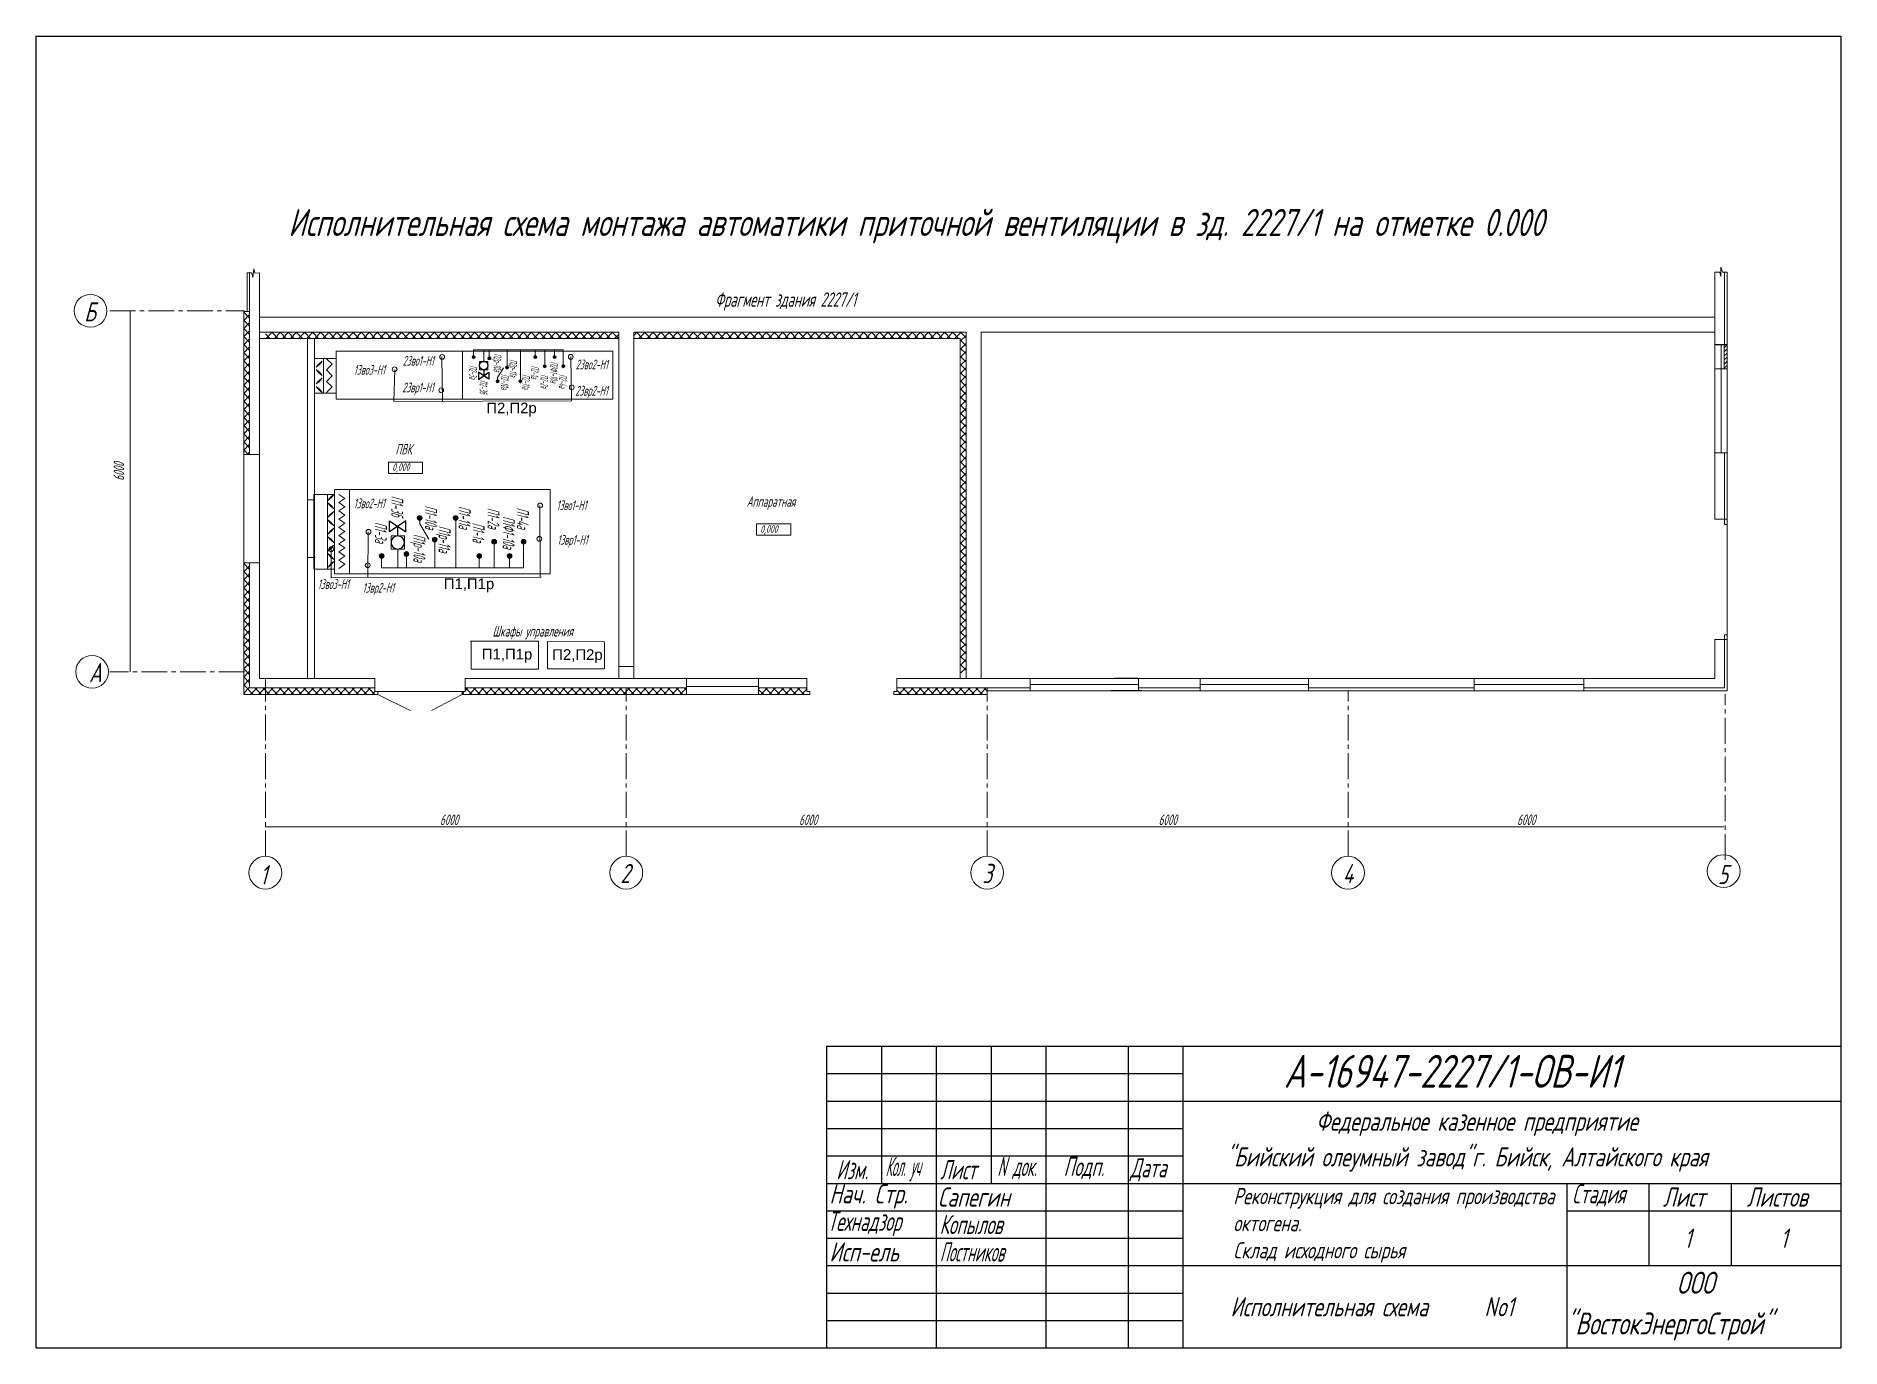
# Model space of a CAD drawing. Header units: millimetres. Extents: x 11886 to 13219, y -11015 to -10046.
import ezdxf
from ezdxf.enums import TextEntityAlignment as Align

# ---------------------------------------------------------------- set-up
doc = ezdxf.new("R2010")
doc.units = ezdxf.units.MM
doc.linetypes.add('ACAD_ISO02W100', pattern=[15, 12, -3])
doc.linetypes.add('осевая2', pattern=[28.575, 19.05, -3.175, 3.175, -3.175])
for name, color, linetype, lineweight in [('Арматура', 1, 'Continuous', 25), ('ИИ_ОФОРМЛЕНИЕ_025', 7, 'Continuous', 25), ('Первичник', 210, 'Continuous', 25), ('Размерная', 4, 'Continuous', 25), ('Рамка толстая', 7, 'Continuous', 60), ('Текст', 2, 'Continuous', 25), ('Текст_КИП', 2, 'Continuous', 25), ('Тонкая', 5, 'Continuous', 20), ('ТОНКИЕ', 150, 'Continuous', 13), ('Щиты пульты (Вновь)', 5, 'Continuous', 50), ('Эл.кабель', 2, 'Continuous', 50)]:
    doc.layers.add(name, color=color, linetype=linetype, lineweight=lineweight)
doc.layers.add('разм', color=4, linetype='Continuous')
doc.layers.add('Размеры', color=5, linetype='Continuous')
doc.styles.add('Simplex', font='simplex.shx', dxfattribs={"width": 0.7, "oblique": 15})
doc.styles.get("Standard").update_dxf_attribs({"font": 'arial.ttf'})
pattern_1 = [(45, (12841.6196, -8268.923), (-2.99238, 2.99238), []), (135, (12841.6196, -8268.923), (-2.99238, -2.99238), [])]

# ---------------------------------------------------------------- blocks, each defined once
blk = doc.blocks.new('A$C1EE30751')
at = {"layer": 'Арматура', "linetype": 'ByBlock'}
for p, q in [((4.84, -1.65), (0, 1.68)), ((0, 1.68), (0, -1.68)), ((0, -1.68), (4.84, 1.66)), ((2.43, 2.83), (2.43, 0)), ((4.84, 1.66), (4.84, -1.65))]:
    blk.add_line(p, q, dxfattribs=at)
blk.add_circle((2.43, 4.83), 2, dxfattribs=at)

msp = doc.modelspace()

# ---------------------------------------------------------------- hatches: boundary and pattern name
at = {"layer": 'Первичник', "lineweight": 20}
h = msp.add_hatch(color=256, dxfattribs=at)
edge = h.paths.add_edge_path()
edge.add_arc((12209.4, -10283), 1.11, 0, 360)
h = msp.add_hatch(color=256, dxfattribs=at)
edge = h.paths.add_edge_path()
edge.add_arc((12221, -10283.9), 1.11, 0, 360)
h = msp.add_hatch(color=256, dxfattribs=at)
edge = h.paths.add_edge_path()
edge.add_arc((12234.2, -10290.7), 1.11, 0, 360)
h = msp.add_hatch(color=256, dxfattribs=at)
edge = h.paths.add_edge_path()
edge.add_arc((12255, -10283), 1.11, 0, 360)
h = msp.add_hatch(color=256, dxfattribs=at)
edge = h.paths.add_edge_path()
edge.add_arc((12262, -10289.7), 1.11, 0, 360)
h = msp.add_hatch(color=256, dxfattribs=at)
edge = h.paths.add_edge_path()
edge.add_arc((12269.2, -10283), 1.11, 0, 360)
h = msp.add_hatch(color=256, dxfattribs=at)
edge = h.paths.add_edge_path()
edge.add_arc((12275.7, -10289.7), 1.11, 0, 360)
h = msp.add_hatch(color=256, dxfattribs=at)
edge = h.paths.add_edge_path()
edge.add_arc((12227.1, -10300.8), 1.11, 0, 360)
h = msp.add_hatch(color=256, dxfattribs=at)
edge = h.paths.add_edge_path()
edge.add_arc((12244, -10300.8), 1.11, 0, 360)
h = msp.add_hatch(color=256, dxfattribs=at)
edge = h.paths.add_edge_path()
edge.add_arc((12169.6, -10401.7), 1.76, 0, 360)
h = msp.add_hatch(color=256, dxfattribs=at)
edge = h.paths.add_edge_path()
edge.add_arc((12196.2, -10401.7), 1.76, 0, 360)
h = msp.add_hatch(color=256, dxfattribs=at)
edge = h.paths.add_edge_path()
edge.add_arc((12180.7, -10417.7), 1.76, 0, 360)
h = msp.add_hatch(color=256, dxfattribs=at)
edge = h.paths.add_edge_path()
edge.add_arc((12224.6, -10419.3), 1.76, 0, 360)
h = msp.add_hatch(color=256, dxfattribs=at)
edge = h.paths.add_edge_path()
edge.add_arc((12246.3, -10419.3), 1.76, 0, 360)
h = msp.add_hatch(color=256, dxfattribs=at)
edge = h.paths.add_edge_path()
edge.add_arc((12141.5, -10429.8), 1.76, 0, 360)
h = msp.add_hatch(color=256, dxfattribs=at)
edge = h.paths.add_edge_path()
edge.add_arc((12159.8, -10428.4), 1.76, 0, 360)
h = msp.add_hatch(color=256, dxfattribs=at)
edge = h.paths.add_edge_path()
edge.add_arc((12213.6, -10429.8), 1.76, 0, 360)
h = msp.add_hatch(color=256, dxfattribs=at)
edge = h.paths.add_edge_path()
edge.add_arc((12236, -10429.8), 1.76, 0, 360)
at = {"layer": 'ТОНКИЕ', "lineweight": 20, "ltscale": 10, "true_color": 0xc7c8ca}
h = msp.add_hatch(dxfattribs=at)
h.set_pattern_fill('ANSI37', color=9, scale=1.332871)
h.set_pattern_definition(pattern_1)
h.paths.add_polyline_path([(12588.7, -10527.3), (12522.1, -10527.3), (12522.1, -10530), (12519.9, -10530), (12519.9, -10532.2), (12522.1, -10532.2), (12588.7, -10532.2)])
h.paths.add_polyline_path([(12044, -10249.6), (12039.6, -10249.6), (12039.6, -10262), (12044, -10260.4)])
h.paths.add_polyline_path([(12044, -10434.8), (12039.6, -10434.8), (12039.6, -10516.1), (12044, -10516.1)])
h.paths.add_polyline_path([(12039.6, -10354.9), (12044, -10354.9), (12044, -10260.4), (12039.6, -10262)])
h = msp.add_hatch(dxfattribs=at)
h.set_pattern_fill('ANSI37', color=9, scale=1.332871)
h.set_pattern_definition(pattern_1)
h.paths.add_polyline_path([(12316.6, -10264.7), (12055.6, -10264.7), (12055.6, -10269.2), (12316.6, -10269.2)])
h.paths.add_polyline_path([(12573.2, -10264.7), (12327.7, -10264.7), (12327.7, -10269.2), (12568.8, -10269.2), (12568.8, -10516.1), (12573.2, -10516.1)])
h = msp.add_hatch(dxfattribs=at)
h.set_pattern_fill('ANSI37', color=9, scale=1.332871)
h.set_pattern_definition(pattern_1)
h.paths.add_polyline_path([(12457.7, -10530), (12455.5, -10530), (12455.5, -10527.3), (12419.9, -10527.3), (12419.9, -10532.2), (12455.5, -10532.2), (12457.7, -10532.2)])
h.paths.add_polyline_path([(12366.6, -10527.3), (12322.2, -10527.3), (12322.2, -10532.2), (12366.6, -10532.2)])
h.paths.add_polyline_path([(12322.2, -10527.3), (12203.1, -10527.3), (12203.1, -10530), (12200.9, -10530), (12200.9, -10532.2), (12203.1, -10532.2), (12322.2, -10532.2)])
h.paths.add_polyline_path([(12138.7, -10530), (12136.5, -10530), (12136.5, -10527.3), (12055.6, -10527.3), (12055.6, -10532.2), (12138.7, -10532.2)])
h.paths.add_polyline_path([(12055.6, -10527.3), (12044, -10527.3), (12044, -10516.1), (12039.6, -10516.1), (12039.6, -10532.2), (12055.6, -10532.2)])

# ---------------------------------------------------------------- linework, layer by layer
at = {"color": 18, "lineweight": -2, "true_color": 0x000000}
for p, q in [((12470.1, -10791.8), (13219.4, -10791.8)), ((12470.1, -10791.8), (12470.1, -11014.6)), ((12510.6, -10791.8), (12510.6, -10893.1)), ((12551.1, -10791.8), (12551.1, -11014.6)), ((12591.6, -10791.8), (12591.6, -10893.1)), ((12632.1, -10791.8), (12632.1, -11014.6)), ((12692.9, -10791.8), (12692.9, -11014.6)), ((12733.4, -10791.8), (12733.4, -11014.6)), ((12470.1, -10812.1), (12733.4, -10812.1)), ((12470.1, -10832.3), (12733.4, -10832.3)), ((12733.4, -10832.3), (13219.4, -10832.3)), ((13219.4, -10829), (13219.4, -11014.6)), ((12470.1, -10852.6), (12733.4, -10852.6)), ((12470.1, -10872.8), (12733.4, -10872.8)), ((12470.1, -10893.1), (13219.4, -10893.1)), ((13016.9, -10893.1), (13016.9, -11014.6)), ((13077.6, -10893.1), (13077.6, -10953.8)), ((13138.4, -10893.1), (13138.4, -10953.8)), ((12470.1, -10913.3), (12733.4, -10913.3)), ((13016.9, -10913.3), (13219.4, -10913.3)), ((12470.1, -10933.6), (12733.4, -10933.6)), ((12470.1, -10953.8), (12733.4, -10953.8)), ((12733.4, -10953.8), (13219.4, -10953.8)), ((12470.1, -10974.1), (12733.4, -10974.1)), ((12470.1, -10994.3), (12733.4, -10994.3)), ((12595, -11014.6), (13219.4, -11014.6))]:
    msp.add_line(p, q, dxfattribs=at)
at = {"lineweight": 20}
for points in [[(12213.8, -10286.2), (12213.8, -10292.4), (12220, -10292.4), (12220, -10286.2)], [(12148.5, -10424.8), (12148.5, -10415), (12158.3, -10415), (12158.3, -10424.8)]]:
    msp.add_lwpolyline(points, close=True, dxfattribs=at)
at = {"layer": 'Первичник', "lineweight": 20}
for centre, radius in [((12151.1, -10292), 1.76), ((12186.2, -10282.9), 1.76), ((12209.4, -10283), 1.11), ((12221, -10283.9), 1.11), ((12234.2, -10290.7), 1.11), ((12255, -10283), 1.11), ((12262, -10289.7), 1.11), ((12269.2, -10283), 1.11), ((12275.7, -10289.7), 1.11), ((12281.2, -10282.8), 1.76), ((12227.1, -10300.8), 1.11), ((12244, -10300.8), 1.11), ((12281.9, -10305.3), 1.76), ((12185.5, -10307.5), 1.76), ((12258.6, -10392.5), 1.76), ((12131.8, -10412), 1.76), ((12169.6, -10401.7), 1.76), ((12196.2, -10401.7), 1.76), ((12104.3, -10424.8), 1.76), ((12180.7, -10417.7), 1.76), ((12224.6, -10419.3), 1.76), ((12246.3, -10419.3), 1.76), ((12258, -10417.2), 1.76), ((12131.2, -10436.7), 1.76), ((12141.5, -10429.8), 1.76), ((12159.8, -10428.4), 1.76), ((12213.6, -10429.8), 1.76), ((12236, -10429.8), 1.76)]:
    msp.add_circle(centre, radius, dxfattribs=at)
at = {"layer": 'разм', "lineweight": 20}
for p, q in [((11955.8, -10515.4), (11955.8, -10248.8)), ((12055.6, -10629.9), (13132.8, -10629.9))]:
    msp.add_line(p, q, dxfattribs=at)
at = {"layer": 'разм', "color": 9, "linetype": 'осевая2', "lineweight": 20, "true_color": 0xc7c8ca}
for p, q in [((12055.6, -10651.7), (12055.6, -10521.1)), ((12322.2, -10651.7), (12322.2, -10527.3)), ((12855.3, -10651.7), (12855.3, -10529.3)), ((12588.8, -10651.7), (12588.7, -10532.2)), ((13134, -10654.2), (13134, -10531.8))]:
    msp.add_line(p, q, dxfattribs=at)
at = {"layer": 'разм', "lineweight": 20}
for centre in [(11926.4, -10248.8), (11927.6, -10515.4), (12055.6, -10663.7), (12322.2, -10663.7), (12588.8, -10663.7), (12855.3, -10663.7), (13132.8, -10662.5)]:
    msp.add_circle(centre, 12.1, dxfattribs=at)
at = {"layer": 'Размерная', "color": 9, "linetype": 'осевая2', "lineweight": 20, "true_color": 0xc7c8ca}
for p, q in [((11940.7, -10248.8), (12040.3, -10248.8)), ((12040.3, -10515.4), (11940.7, -10515.4))]:
    msp.add_line(p, q, dxfattribs=at)
at = {"layer": 'Размеры', "color": 9, "linetype": 'ByBlock', "lineweight": 20, "ltscale": 0.7, "true_color": 0xc7c8ca}
for p, q in [((12086.7, -10269.2), (12086.7, -10520.2)), ((12092, -10269.2), (12092, -10520.2))]:
    msp.add_line(p, q, dxfattribs=at)
at = {"layer": 'Размеры', "color": 0, "linetype": 'ByBlock', "lineweight": 20, "ltscale": 0.7}
for p, q in [((12086.7, -10388.4), (12092, -10388.4)), ((12087.1, -10430.9), (12092.4, -10430.9))]:
    msp.add_line(p, q, dxfattribs=at)
at = {"layer": 'Рамка толстая', "color": 18, "lineweight": -2, "true_color": 0x000000}
for p, q in [((11886.3, -11014.6), (11886.3, -10046)), ((11886.3, -10046), (13219.4, -10046)), ((13219.4, -10046), (13219.4, -11014.6)), ((11886.3, -11014.6), (13219.4, -11014.6))]:
    msp.add_line(p, q, dxfattribs=at)
at = {"layer": 'Тонкая', "color": 9, "lineweight": 20, "ltscale": 100, "true_color": 0xc7c8ca}
for p, q in [((12042.1, -10220.8), (12042.1, -10249.4)), ((12044, -10220.8), (12044, -10354.9)), ((12051.2, -10520.2), (12051.2, -10220.8)), ((13126.3, -10220.2), (13126.3, -10273.8)), ((13133.4, -10273.8), (13133.4, -10220.2)), ((13135.4, -10273.8), (13135.4, -10220.2)), ((12100, -10253.6), (12051.2, -10253.6)), ((12051.2, -10264.7), (12316.6, -10264.7)), ((12544.3, -10253.6), (12100, -10253.6)), ((12327.7, -10264.7), (12573.2, -10264.7)), ((13126.3, -10253.6), (12544.3, -10253.6)), ((12573.2, -10520.2), (12573.2, -10264.7)), ((12584.3, -10520.2), (12584.3, -10264.7)), ((12584.3, -10264.7), (13126.3, -10264.7)), ((12051.2, -10354.9), (12039.6, -10354.9)), ((13126.3, -10353.8), (13126.3, -10402.6)), ((13126.3, -10353.8), (13135.4, -10353.8)), ((13133.4, -10406.5), (13133.4, -10353.8)), ((13135.4, -10402.6), (13135.4, -10353.8)), ((13135.4, -10406.5), (13133.4, -10406.5)), ((13135.4, -10402.6), (13135.4, -10406.5)), ((12051.2, -10434.8), (12039.6, -10434.8)), ((12044, -10434.8), (12044, -10527.3)), ((13126.3, -10491.4), (13126.3, -10520.2)), ((13133.4, -10527.3), (13133.4, -10488)), ((13135.4, -10488), (13133.4, -10488)), ((13135.4, -10491.9), (13135.4, -10488)), ((13135.4, -10529.3), (13135.4, -10491.4)), ((12044, -10527.3), (12136.5, -10527.3)), ((12136.5, -10520.2), (12051.2, -10520.2)), ((12136.5, -10530), (12136.5, -10520.2)), ((12366.6, -10520.2), (12203.1, -10520.2)), ((12203.1, -10530), (12203.1, -10520.2)), ((12203.1, -10527.3), (12366.6, -10527.3)), ((12455.5, -10520.2), (12419.9, -10520.2)), ((12419.9, -10527.3), (12455.5, -10527.3)), ((12620.6, -10520.2), (12522.1, -10520.2)), ((12522.1, -10527.3), (12620.6, -10527.3)), ((12588.7, -10529.3), (12620.6, -10529.3)), ((12620.6, -10520.2), (12620.6, -10529.3)), ((12700.6, -10520.2), (12746.2, -10520.2)), ((12700.6, -10520.2), (12700.6, -10529.3)), ((12700.6, -10527.3), (12746.2, -10527.3)), ((12700.6, -10529.3), (12746.2, -10529.3)), ((12746.2, -10520.2), (12746.2, -10529.3)), ((12948.6, -10520.2), (12762, -10520.2)), ((12762, -10529.3), (12948.6, -10529.3)), ((12826.2, -10529.3), (12826.2, -10520.2)), ((12826.2, -10527.3), (12948.6, -10527.3)), ((12948.6, -10520.2), (12948.6, -10529.3)), ((13126.3, -10520.2), (13029.4, -10520.2)), ((13029.4, -10529.3), (13029.4, -10520.2)), ((13029.4, -10527.3), (13133.4, -10527.3)), ((13029.4, -10529.3), (13135.4, -10529.3))]:
    msp.add_line(p, q, dxfattribs=at)
at = {"layer": 'Тонкая', "color": 9, "lineweight": 20, "ltscale": 10, "true_color": 0xc7c8ca}
for p, q in [((12039.6, -10375.9), (12039.6, -10249.4)), ((12039.6, -10249.4), (12044, -10249.4)), ((12316.6, -10511.4), (12316.6, -10264.7)), ((12327.7, -10511.4), (12327.7, -10264.7)), ((12051.2, -10269.2), (12316.6, -10269.2)), ((12327.7, -10269.2), (12568.8, -10269.2)), ((12568.8, -10341.9), (12568.8, -10269.2)), ((12568.8, -10269.2), (12568.8, -10520.2)), ((12039.6, -10532.2), (12039.6, -10375.9)), ((13126.3, -10402.6), (13133.4, -10402.6)), ((13126.3, -10491.4), (13133.4, -10491.4)), ((12322.2, -10511.4), (12316.6, -10511.4)), ((12327.7, -10511.4), (12322.2, -10511.4)), ((12136.5, -10530), (12138.7, -10530)), ((12138.7, -10530), (12138.7, -10532.2)), ((12203.1, -10530), (12200.9, -10530)), ((12200.9, -10530), (12200.9, -10532.2)), ((12366.6, -10520.2), (12366.6, -10532.2)), ((12419.9, -10520.2), (12419.9, -10532.2)), ((12455.5, -10520.2), (12455.5, -10530)), ((12455.5, -10530), (12457.7, -10530)), ((12457.7, -10530), (12457.7, -10532.2)), ((12522.1, -10530), (12519.9, -10530)), ((12519.9, -10530), (12519.9, -10532.2)), ((12522.1, -10520.2), (12522.1, -10530)), ((12588.7, -10527.3), (12588.7, -10532.2)), ((12138.7, -10532.2), (12039.6, -10532.2)), ((12138.7, -10532.2), (12136.5, -10532.2)), ((12366.6, -10532.2), (12200.9, -10532.2)), ((12200.9, -10532.2), (12203.1, -10532.2)), ((12455.5, -10532.2), (12419.9, -10532.2)), ((12457.7, -10532.2), (12455.5, -10532.2)), ((12519.9, -10532.2), (12522.1, -10532.2)), ((12588.7, -10532.2), (12522.1, -10532.2)), ((12588.7, -10532.2), (12535.4, -10532.2))]:
    msp.add_line(p, q, dxfattribs=at)
at = {"layer": 'ТОНКИЕ', "color": 9, "linetype": 'ACAD_ISO02W100', "lineweight": 20, "ltscale": 20, "true_color": 0xc7c8ca}
for p, q in [((13135.4, -10273.7), (13126.3, -10273.7)), ((13135.4, -10273.8), (13126.3, -10273.8)), ((13135.4, -10273.9), (13126.3, -10273.9)), ((13126.3, -10291.6), (13126.3, -10273.9)), ((13126.3, -10273.9), (13126.3, -10291.6)), ((13126.3, -10273.9), (13135.4, -10273.9)), ((13135.4, -10274), (13126.3, -10274)), ((13126.4, -10273.8), (13135.4, -10273.8)), ((13133.1, -10291.6), (13133.1, -10273.9)), ((13133.1, -10276.1), (13135.4, -10274)), ((13133.1, -10279.1), (13135.4, -10277)), ((13135.4, -10294.4), (13135.4, -10271.5)), ((13126.3, -10291.6), (13135.4, -10291.6)), ((13133.1, -10282.1), (13135.4, -10280)), ((13133.1, -10285.1), (13135.4, -10283)), ((13133.1, -10288.2), (13135.4, -10286.1)), ((13133.1, -10291.2), (13135.4, -10289.1)), ((12703, -10529.2), (12680.1, -10529.2)), ((12700.3, -10520.1), (12682.5, -10520.1))]:
    msp.add_line(p, q, dxfattribs=at)
at = {"layer": 'ТОНКИЕ', "color": 9, "lineweight": 20, "ltscale": 10, "true_color": 0xc7c8ca}
for p, q in [((13126.3, -10353.8), (13126.3, -10273.8)), ((13135.4, -10353.8), (13135.4, -10273.8)), ((12138.7, -10530), (12200.9, -10530)), ((12366.6, -10520.2), (12419.9, -10520.2)), ((12366.6, -10526.2), (12419.9, -10526.2)), ((12541.3, -10532.2), (12546.2, -10527.3)), ((12549.4, -10532.2), (12544.5, -10527.3)), ((12547.3, -10532.2), (12552.2, -10527.3)), ((12555.4, -10532.2), (12550.5, -10527.3)), ((12553.3, -10532.2), (12558.2, -10527.3)), ((12561.4, -10532.2), (12556.5, -10527.3)), ((12559.3, -10532.2), (12564.2, -10527.3)), ((12567.4, -10532.2), (12562.5, -10527.3)), ((12620.6, -10520.2), (12700.6, -10520.2)), ((12620.6, -10529.3), (12700.6, -10529.3)), ((12746.2, -10520.2), (12826.2, -10520.2)), ((12746.2, -10529.3), (12826.2, -10529.3)), ((12948.6, -10520.2), (13029.4, -10520.2)), ((12948.6, -10529.3), (13029.4, -10529.3)), ((12138.7, -10532.2), (12162.6, -10544)), ((12200.9, -10532.2), (12178.4, -10544)), ((12366.6, -10532.2), (12419.9, -10532.2))]:
    msp.add_line(p, q, dxfattribs=at)
at = {"layer": 'ТОНКИЕ', "color": 9, "lineweight": 20, "ltscale": 100, "true_color": 0xc7c8ca}
for p, q in [((13130.9, -10273.8), (13130.9, -10353.8)), ((13126.3, -10388.4), (13126.3, -10390.7)), ((13135.4, -10402.6), (13126.3, -10402.6)), ((13135.4, -10491.4), (13126.3, -10491.4)), ((12620.6, -10524.7), (12700.6, -10524.7)), ((12746.2, -10524.7), (12826.2, -10524.7)), ((12948.6, -10524.7), (13029.4, -10524.7))]:
    msp.add_line(p, q, dxfattribs=at)
at = {"layer": 'ТОНКИЕ', "color": 251, "linetype": 'ACAD_ISO02W100', "lineweight": 20, "ltscale": 20, "true_color": 0x636466}
for p, q in [((12092.4, -10284.1), (12098.6, -10284.1)), ((12098.6, -10309.6), (12098.6, -10284.1)), ((12098.6, -10284.1), (12107.9, -10284.1)), ((12104.9, -10288.3), (12100.5, -10283.9)), ((12104.9, -10288.3), (12100.5, -10283.9)), ((12100.8, -10292.5), (12104.9, -10288.3)), ((12100.8, -10292.5), (12104.9, -10288.3)), ((12107.8, -10278.5), (12107.8, -10314.1)), ((12195.4, -10278.5), (12107.8, -10278.5)), ((12107.9, -10278.6), (12107.9, -10314.1)), ((12312.2, -10278.5), (12195.4, -10278.5)), ((12201.3, -10314.1), (12201.3, -10278.5)), ((12312.2, -10314.1), (12312.2, -10278.5)), ((12100.8, -10292.5), (12104.9, -10296.7)), ((12104.9, -10296.7), (12100.8, -10292.5)), ((12100.8, -10292.5), (12104.9, -10296.7)), ((12104.9, -10296.7), (12100.8, -10292.5)), ((12100.8, -10300.9), (12104.9, -10296.7)), ((12100.8, -10300.9), (12104.9, -10296.7)), ((12100.8, -10300.9), (12104.9, -10305)), ((12104.9, -10305), (12100.8, -10300.9)), ((12100.8, -10300.9), (12104.9, -10305)), ((12104.9, -10305), (12100.8, -10300.9)), ((12100.8, -10309.2), (12104.9, -10305)), ((12098.6, -10309.6), (12107.9, -10309.6)), ((12107.8, -10314.1), (12312.2, -10314.1)), ((12106.6, -10384.4), (12101.4, -10384.4)), ((12101.4, -10439.6), (12101.4, -10384.4)), ((12103.7, -10386.4), (12106.1, -10384.5)), ((12106.1, -10384.5), (12104.2, -10386.9)), ((12106.6, -10443.1), (12106.6, -10380.8)), ((12266, -10380.8), (12106.6, -10380.8)), ((12114.2, -10387.4), (12109.8, -10384.4)), ((12117.7, -10380.8), (12117.7, -10443.1)), ((12266, -10443.1), (12266, -10380.8)), ((12101.7, -10388.9), (12103.7, -10386.4)), ((12104.2, -10386.9), (12101.7, -10388.9)), ((12103.7, -10393.1), (12101.7, -10390.7)), ((12101.7, -10390.7), (12104.2, -10392.6)), ((12106.1, -10395.1), (12103.7, -10393.1)), ((12103.7, -10398.9), (12106.1, -10396.9)), ((12104.2, -10392.6), (12106.1, -10395.1)), ((12106.1, -10396.9), (12104.2, -10399.3)), ((12109.8, -10390.4), (12114.2, -10387.4)), ((12114.2, -10393.5), (12109.8, -10390.4)), ((12109.8, -10396.5), (12114.2, -10393.5)), ((12114.2, -10399.6), (12109.8, -10396.5)), ((12101.7, -10401.3), (12103.7, -10398.9)), ((12104.2, -10399.3), (12101.7, -10401.3)), ((12103.7, -10405.6), (12101.7, -10403.1)), ((12101.7, -10403.1), (12104.2, -10405.1)), ((12101.7, -10413.7), (12103.7, -10411.3)), ((12106.1, -10407.5), (12103.7, -10405.6)), ((12103.7, -10411.3), (12106.1, -10409.3)), ((12104.2, -10405.1), (12106.1, -10407.5)), ((12106.1, -10409.3), (12104.2, -10411.8)), ((12109.8, -10402.6), (12114.2, -10399.6)), ((12114.2, -10405.6), (12109.8, -10402.6)), ((12109.8, -10408.7), (12114.2, -10405.6)), ((12114.2, -10411.7), (12109.8, -10408.7)), ((12109.8, -10414.7), (12114.2, -10411.7)), ((12104.2, -10411.8), (12101.7, -10413.7)), ((12103.7, -10418), (12101.7, -10415.6)), ((12101.7, -10415.6), (12104.2, -10417.5)), ((12101.7, -10426.2), (12103.7, -10423.7)), ((12104.2, -10424.2), (12101.7, -10426.2)), ((12106.1, -10420), (12103.7, -10418)), ((12103.7, -10423.7), (12106.1, -10421.8)), ((12104.2, -10417.5), (12106.1, -10420)), ((12106.1, -10421.8), (12104.2, -10424.2)), ((12114.2, -10417.8), (12109.8, -10414.7)), ((12109.8, -10420.8), (12114.2, -10417.8)), ((12114.2, -10423.8), (12109.8, -10420.8)), ((12109.8, -10426.9), (12114.2, -10423.8)), ((12103.7, -10430.4), (12101.7, -10428)), ((12101.7, -10428), (12104.2, -10430)), ((12101.9, -10438.2), (12103.9, -10435.7)), ((12104.3, -10436.2), (12101.9, -10438.2)), ((12106.1, -10432.4), (12103.7, -10430.4)), ((12103.9, -10435.7), (12106.3, -10433.8)), ((12104.2, -10430), (12106.1, -10432.4)), ((12106.3, -10433.8), (12104.3, -10436.2)), ((12114.2, -10429.9), (12109.8, -10426.9)), ((12109.8, -10432.9), (12114.2, -10429.9)), ((12114.2, -10436), (12109.8, -10432.9)), ((12109.8, -10439), (12114.2, -10436)), ((12095.3, -10439.6), (12101.5, -10439.6)), ((12101.4, -10439.7), (12106.7, -10439.7)), ((12266, -10443.1), (12106.6, -10443.1))]:
    msp.add_line(p, q, dxfattribs=at)
at = {"layer": 'ТОНКИЕ', "color": 252, "linetype": 'ACAD_ISO02W100', "lineweight": 20, "ltscale": 20, "true_color": 0x939598}
for p, q in [((12093.1, -10290.4), (12095, -10288)), ((12095.5, -10288.4), (12093.1, -10290.4)), ((12095, -10288), (12097.5, -10286)), ((12097.5, -10286), (12095.5, -10288.4)), ((12095, -10294.7), (12093.1, -10292.2)), ((12093.1, -10292.2), (12095.5, -10294.2)), ((12093.1, -10302.8), (12095, -10300.4)), ((12095.5, -10300.9), (12093.1, -10302.8)), ((12095, -10307.1), (12093.1, -10304.7)), ((12093.1, -10304.7), (12095.5, -10306.6)), ((12097.5, -10296.6), (12095, -10294.7)), ((12095, -10300.4), (12097.5, -10298.4)), ((12095.5, -10294.2), (12097.5, -10296.6)), ((12097.5, -10298.4), (12095.5, -10300.9)), ((12092.4, -10309.6), (12098.6, -10309.6)), ((12097.5, -10309.1), (12095, -10307.1)), ((12095.5, -10306.6), (12097.5, -10309.1)), ((12095.4, -10384.4), (12091.3, -10384.4)), ((12091.3, -10439.6), (12091.3, -10384.4)), ((12101.4, -10384.4), (12095.2, -10384.4)), ((12091.3, -10439.6), (12095.5, -10439.6))]:
    msp.add_line(p, q, dxfattribs=at)
at = {"layer": 'ТОНКИЕ', "color": 7, "lineweight": 20, "ltscale": 10, "true_color": 0xffffff}
msp.add_lwpolyline([(12146.5, -10368.9), (12171.7, -10368.9), (12171.7, -10360.5), (12146.5, -10360.5)], close=True, dxfattribs=at)
at = {"layer": 'ТОНКИЕ', "color": 9, "lineweight": 20, "ltscale": 10, "true_color": 0xc7c8ca}
msp.add_lwpolyline([(12418.5, -10414.5), (12443.7, -10414.5), (12443.7, -10406.1), (12418.5, -10406.1)], close=True, dxfattribs=at)
at = {"layer": 'Щиты пульты (Вновь)', "color": 7, "lineweight": 20, "true_color": 0xffffff}
for p, q in [((12042.1, -10220.8), (12044, -10220.8)), ((12044, -10220.8), (12045.6, -10220.8)), ((12045.6, -10220.8), (12046.4, -10224.1)), ((12046.4, -10224.1), (12047.1, -10217.7)), ((12047.1, -10217.7), (12047.8, -10220.9)), ((12047.8, -10220.9), (12051.2, -10220.8)), ((13129.9, -10220.3), (13126.3, -10220.2)), ((13130.8, -10223.4), (13129.9, -10220.3)), ((13132, -10220.2), (13130.8, -10216.5)), ((13130.8, -10216.5), (13130.8, -10223.4)), ((13133.4, -10220.2), (13132, -10220.2)), ((13135.4, -10220.2), (13133.4, -10220.2)), ((13135.4, -10488), (13135.4, -10406.5)), ((12316.8, -10520.2), (12316.6, -10511.4)), ((12322.2, -10511.4), (12327.7, -10511.4)), ((12327.7, -10511.4), (12327.7, -10520.2)), ((12327.7, -10520.2), (12316.8, -10520.2))]:
    msp.add_line(p, q, dxfattribs=at)
at = {"layer": 'Щиты пульты (Вновь)', "color": 152, "lineweight": 20, "true_color": 0x2776bb}
for p, q in [((12207.1, -10492.7), (12257.3, -10492.7)), ((12207.7, -10513.4), (12207.7, -10492.7)), ((12257.3, -10492.7), (12257.3, -10513.4)), ((12263.9, -10493), (12263.9, -10513.1)), ((12305.6, -10493.3), (12263.9, -10493)), ((12306.2, -10513.1), (12306.2, -10493.3)), ((12257.3, -10513.4), (12207.7, -10513.4)), ((12263.9, -10513.1), (12305.6, -10513.1))]:
    msp.add_line(p, q, dxfattribs=at)
at = {"layer": 'Эл.кабель', "lineweight": 20}
for p, q in [((12209.4, -10277.5), (12209.4, -10283)), ((12275.7, -10277.5), (12209.4, -10277.5)), ((12216.9, -10286.2), (12216.9, -10277.5)), ((12221, -10277.5), (12221, -10283.9)), ((12234.2, -10277.5), (12234.2, -10290.7)), ((12244, -10277.5), (12244, -10300.8)), ((12255, -10277.5), (12255, -10283)), ((12262, -10277.5), (12262, -10289.7)), ((12269.2, -10277.5), (12269.2, -10283)), ((12275.7, -10277.5), (12275.7, -10289.7)), ((12186.4, -10315.7), (12185.9, -10282.9)), ((12227.1, -10298.1), (12231.5, -10290.8)), ((12281.7, -10315.2), (12281.2, -10282.5)), ((12150.6, -10315.7), (12151.3, -10292.5)), ((12227.1, -10298.1), (12227.1, -10300.8)), ((12281.7, -10315.2), (12150.6, -10315.7)), ((12258.6, -10445.4), (12258.3, -10392.6)), ((12169.6, -10406), (12169.6, -10401.7)), ((12169.6, -10406), (12176.4, -10417.5)), ((12196.2, -10438.5), (12196.2, -10401.7)), ((12104.2, -10446.2), (12104.3, -10424.5)), ((12131.4, -10445.6), (12131.5, -10412)), ((12153.4, -10424.8), (12153.4, -10438.5)), ((12180.7, -10438.5), (12180.7, -10417.7)), ((12224.6, -10438.5), (12224.6, -10419.3)), ((12246.3, -10438.5), (12246.3, -10419.3)), ((12141.5, -10438.5), (12141.5, -10429.8)), ((12159.8, -10438.5), (12159.8, -10428.4)), ((12213.6, -10438.5), (12213.6, -10429.8)), ((12236, -10438.5), (12236, -10429.8)), ((12259.4, -10445.4), (12104.3, -10445.7)), ((12246.3, -10438.5), (12141.5, -10438.5))]:
    msp.add_line(p, q, dxfattribs=at)

# ---------------------------------------------------------------- block references
at = {"lineweight": 20, "xscale": 1.555015715609174, "yscale": 1.555015715609174, "zscale": 1.555015715609174}
msp.add_blockref('A$C1EE30751', (12213.1, -10296.8), dxfattribs=at)
at = {"lineweight": 20, "xscale": -2.457121318791891, "yscale": 2.457121318791891, "zscale": 2.457121318791891, "rotation": 180}
msp.add_blockref('A$C1EE30751', (12147.4, -10408), dxfattribs=at)

# ---------------------------------------------------------------- texts
at = {"lineweight": 20, "style": 'Simplex', "oblique": 15, "width": 0.7}
msp.add_text('Исполнительная схема монтажа автоматики приточной вентиляции в зд. 2227/1 на отметке 0.000', height=20.047, dxfattribs=at).set_placement((12536.2, -10193.6), align=Align.CENTER)
at = {"color": 7, "lineweight": -2, "true_color": 0xffffff, "style": 'Simplex', "oblique": 15, "width": 0.7}
for s, p in [('Б', (11921.8, -10256.7)), ('А', (11925.3, -10523.1)), ('1', (12051.6, -10672.4)), ('2', (12317.8, -10671.4)), ('3', (12585.2, -10671.4)), ('4', (12851.4, -10671.4)), ('5', (13128.5, -10672.1))]:
    msp.add_text(s, height=14.2, dxfattribs=at).set_placement(p)
at = {"color": 18, "lineweight": -2, "true_color": 0x000000, "style": 'Simplex', "oblique": 15}
for s, height, width, p in [('А-16947-2227/1-ОВ-И1', 24.3, 0.7, (12807.9, -10822.5)), ('Федеральное казенное предприятие', 14.175, 0.7, (12831.7, -10854.3)), ('"Бийский олеумный завод"г. Бийск, Алтайского края', 14.175, 0.7, (12765.3, -10880.6)), ('Изм.', 14.18, 0.6, (12477.3, -10890.1)), ('Кол. уч', 14.18, 0.4, (12513.7, -10887.7)), ('Лист', 14.18, 0.6, (12554, -10890.1)), ('N', 14.2, 0.5, (12596.2, -10887.7)), ('док.', 14.18, 0.5, (12607.5, -10887.7)), ('Подп.', 14.18, 0.6, (12645.2, -10887.7)), ('Дата', 14.18, 0.6, (12694.4, -10888.7)), ('Нач. Стр.', 14.18, 0.7, (12472.3, -10907.9)), ('Сапегин', 14.18, 0.7, (12552.4, -10910.3)), ('Стадия', 14.18, 0.6, (13020.8, -10907.9)), ('Лист', 14.18, 0.7, (13087.9, -10910.3)), ('Листов', 14.18, 0.7, (13149.8, -10910.3)), ('Технадзор', 14.18, 0.6, (12470.9, -10928.2)), ('Копылов', 14.18, 0.6, (12553.6, -10930.6)), ('1', 14.2, 0.7, (13103.7, -10940.7)), ('1', 14.2, 0.7, (13174.6, -10940.7)), ('Исп-ель', 14.18, 0.7, (12472.3, -10950.8)), ('Постников', 14.18, 0.5, (12553.8, -10950.8)), ('ООО', 16.2, 0.7, (13098.1, -10974.6)), ('Исполнительная схема ', 14.175, 0.7, (12768.5, -10991.3)), ('No1', 14.18, 0.7, (12956.1, -10991.3)), ('"ВостокЭнергоСтрой"', 16.2, 0.7, (13016.5, -11004.7))]:
    msp.add_text(s, height=height, dxfattribs=dict(at, width=width)).set_placement(p)
at = {"layer": 'ИИ_ОФОРМЛЕНИЕ_025', "lineweight": -2, "insert": (12770.6, -10896.5), "char_height": 12, "attachment_point": 1}
msp.add_mtext_dynamic_manual_height_columns('{\\Fsimplex|c204;\\Q15;\\W0.7;\\C2;Реконструкция для создания производства октогена. \\PСклад исходного сырья}', width=276.259, gutter_width=12.5, heights=[0], dxfattribs=at)
at = {"layer": 'Текст', "lineweight": 25, "char_height": 7.2, "attachment_point": 5, "style": 'Simplex'}
for s, width, insert in [('{\\W0.5;1Зво3-Н1}', 3.5, (12132.4, -10292.4)), ('{\\W0.5;2Зво1-Н1}', 3.5, (12168.5, -10285.7)), ('{\\W0.5;2Зво2-Н1}', 3.5, (12296.7, -10288.4)), ('{\\W0.5;2Звр1-Н1}', 3.5, (12168.3, -10306.4)), ('{\\W0.5;2Звр2-Н1}', 3.5, (12296.5, -10308.8)), ('{\\W0.5;1Зво2-Н1}', 3.5, (12132.3, -10391)), ('{\\W0.5;1Зво1-Н1}', 3.5, (12281.7, -10392.4)), ('{\\W0.5;1Звр1-Н1}', 3.5, (12282.4, -10418.9)), ('{\\W0.5;1Зво3-Н1}', 7.2, (12105.8, -10450.6)), ('{\\W0.5;1Звр2-Н1}', 3.5, (12139, -10454.3))]:
    msp.add_mtext_dynamic_manual_height_columns(s, width=width, gutter_width=12.5, heights=[0], dxfattribs=dict(at, insert=insert))
at = {"layer": 'Текст_КИП', "lineweight": 20, "style": 'Simplex', "oblique": 15, "width": 0.4}
for s, height, p in [('П2-3а', 5.55, (12206.3, -10294)), ('П2р-10а', 5.55, (12224.3, -10286.9)), ('П2р-11а', 5.55, (12236, -10291)), ('П2-1а', 5.55, (12251.9, -10294)), ('П2Ф1-10а', 5.55, (12266, -10294)), ('П2-10а', 5.55, (12229.7, -10301.1)), ('П2-11а', 5.55, (12245.4, -10301.1)), ('П2-2а', 5.55, (12258.9, -10300.7)), ('П2-4а', 5.55, (12272.6, -10300.7)), ('П1-10а', 8.78, (12173.6, -10401.3)), ('П1-11а', 8.78, (12198.4, -10401.3)), ('П1-2а', 8.78, (12219.7, -10401.9)), ('П1-4а', 8.78, (12241.4, -10401.9)), ('П1-3а', 8.78, (12136.5, -10412.4)), ('П1р-11а', 8.78, (12183.6, -10417.3)), ('П1-1а', 8.78, (12208.7, -10412.4)), ('П1Ф1-10а', 8.78, (12231, -10412.4)), ('П1р-10а', 8.78, (12165, -10423.8))]:
    msp.add_text(s, height=height, rotation=270, dxfattribs=at).set_placement(p, align=Align.CENTER)
for s, height, p in [('П2-3б', 5.55, (12216.7, -10304.8)), ('П1-3б', 8.78, (12153, -10392.9))]:
    msp.add_text(s, height=height, rotation=270, dxfattribs=at).set_placement(p, align=Align.MIDDLE)
at = {"layer": 'Текст_КИП', "lineweight": 20, "style": 'Simplex', "oblique": 15, "width": 0.6}
msp.add_text('6000', height=7.78, rotation=90, dxfattribs=at).set_placement((11951.3, -10374.3))
for p in [(12184.6, -10628.5), (12449.8, -10628.5), (12715.4, -10628.5), (12980.2, -10628.5)]:
    msp.add_text('6000', height=7.78, dxfattribs=at).set_placement(p)
at = {"layer": 'ТОНКИЕ', "color": 9, "lineweight": 20, "true_color": 0xc7c8ca, "style": 'Simplex', "oblique": 15, "width": 0.6}
for s, height, p in [('Фрагмент здания 2227/1', 10.611, (12387.7, -10245.8)), ('Аппаратная', 7.78, (12411.1, -10393.5)), ('0,000', 5.55, (12421.2, -10412.7)), ('Шкафы управления', 7.775, (12223.4, -10489.3))]:
    msp.add_text(s, height=height, dxfattribs=at).set_placement(p)
at = {"layer": 'ТОНКИЕ', "color": 7, "lineweight": 20, "true_color": 0xffffff, "style": 'Simplex', "oblique": 15, "width": 0.6}
for s, height, p in [('ПВК', 7.78, (12151.7, -10354.9)), ('0,000', 5.55, (12149.3, -10367))]:
    msp.add_text(s, height=height, dxfattribs=at).set_placement(p)
at = {"layer": 'Щиты пульты (Вновь)', "color": 251, "lineweight": 20, "true_color": 0x636466, "char_height": 7.88, "attachment_point": 1}
for s, insert in [('П2,П2р', (12218.8, -10316.6)), ('П1,П1р', (12187.4, -10446.4))]:
    msp.add_mtext_dynamic_manual_height_columns(s, width=1.175, gutter_width=1, heights=[0], dxfattribs=dict(at, insert=insert))
at = {"layer": 'Щиты пульты (Вновь)', "color": 152, "lineweight": 20, "true_color": 0x2776bb, "char_height": 7.88, "attachment_point": 1}
for s, insert in [('П1,П1р', (12215.5, -10498.4)), ('П2,П2р', (12267.5, -10498.7))]:
    msp.add_mtext_dynamic_manual_height_columns(s, width=1.175, gutter_width=1, heights=[0], dxfattribs=dict(at, insert=insert))

doc.saveas('drawing.dxf')
